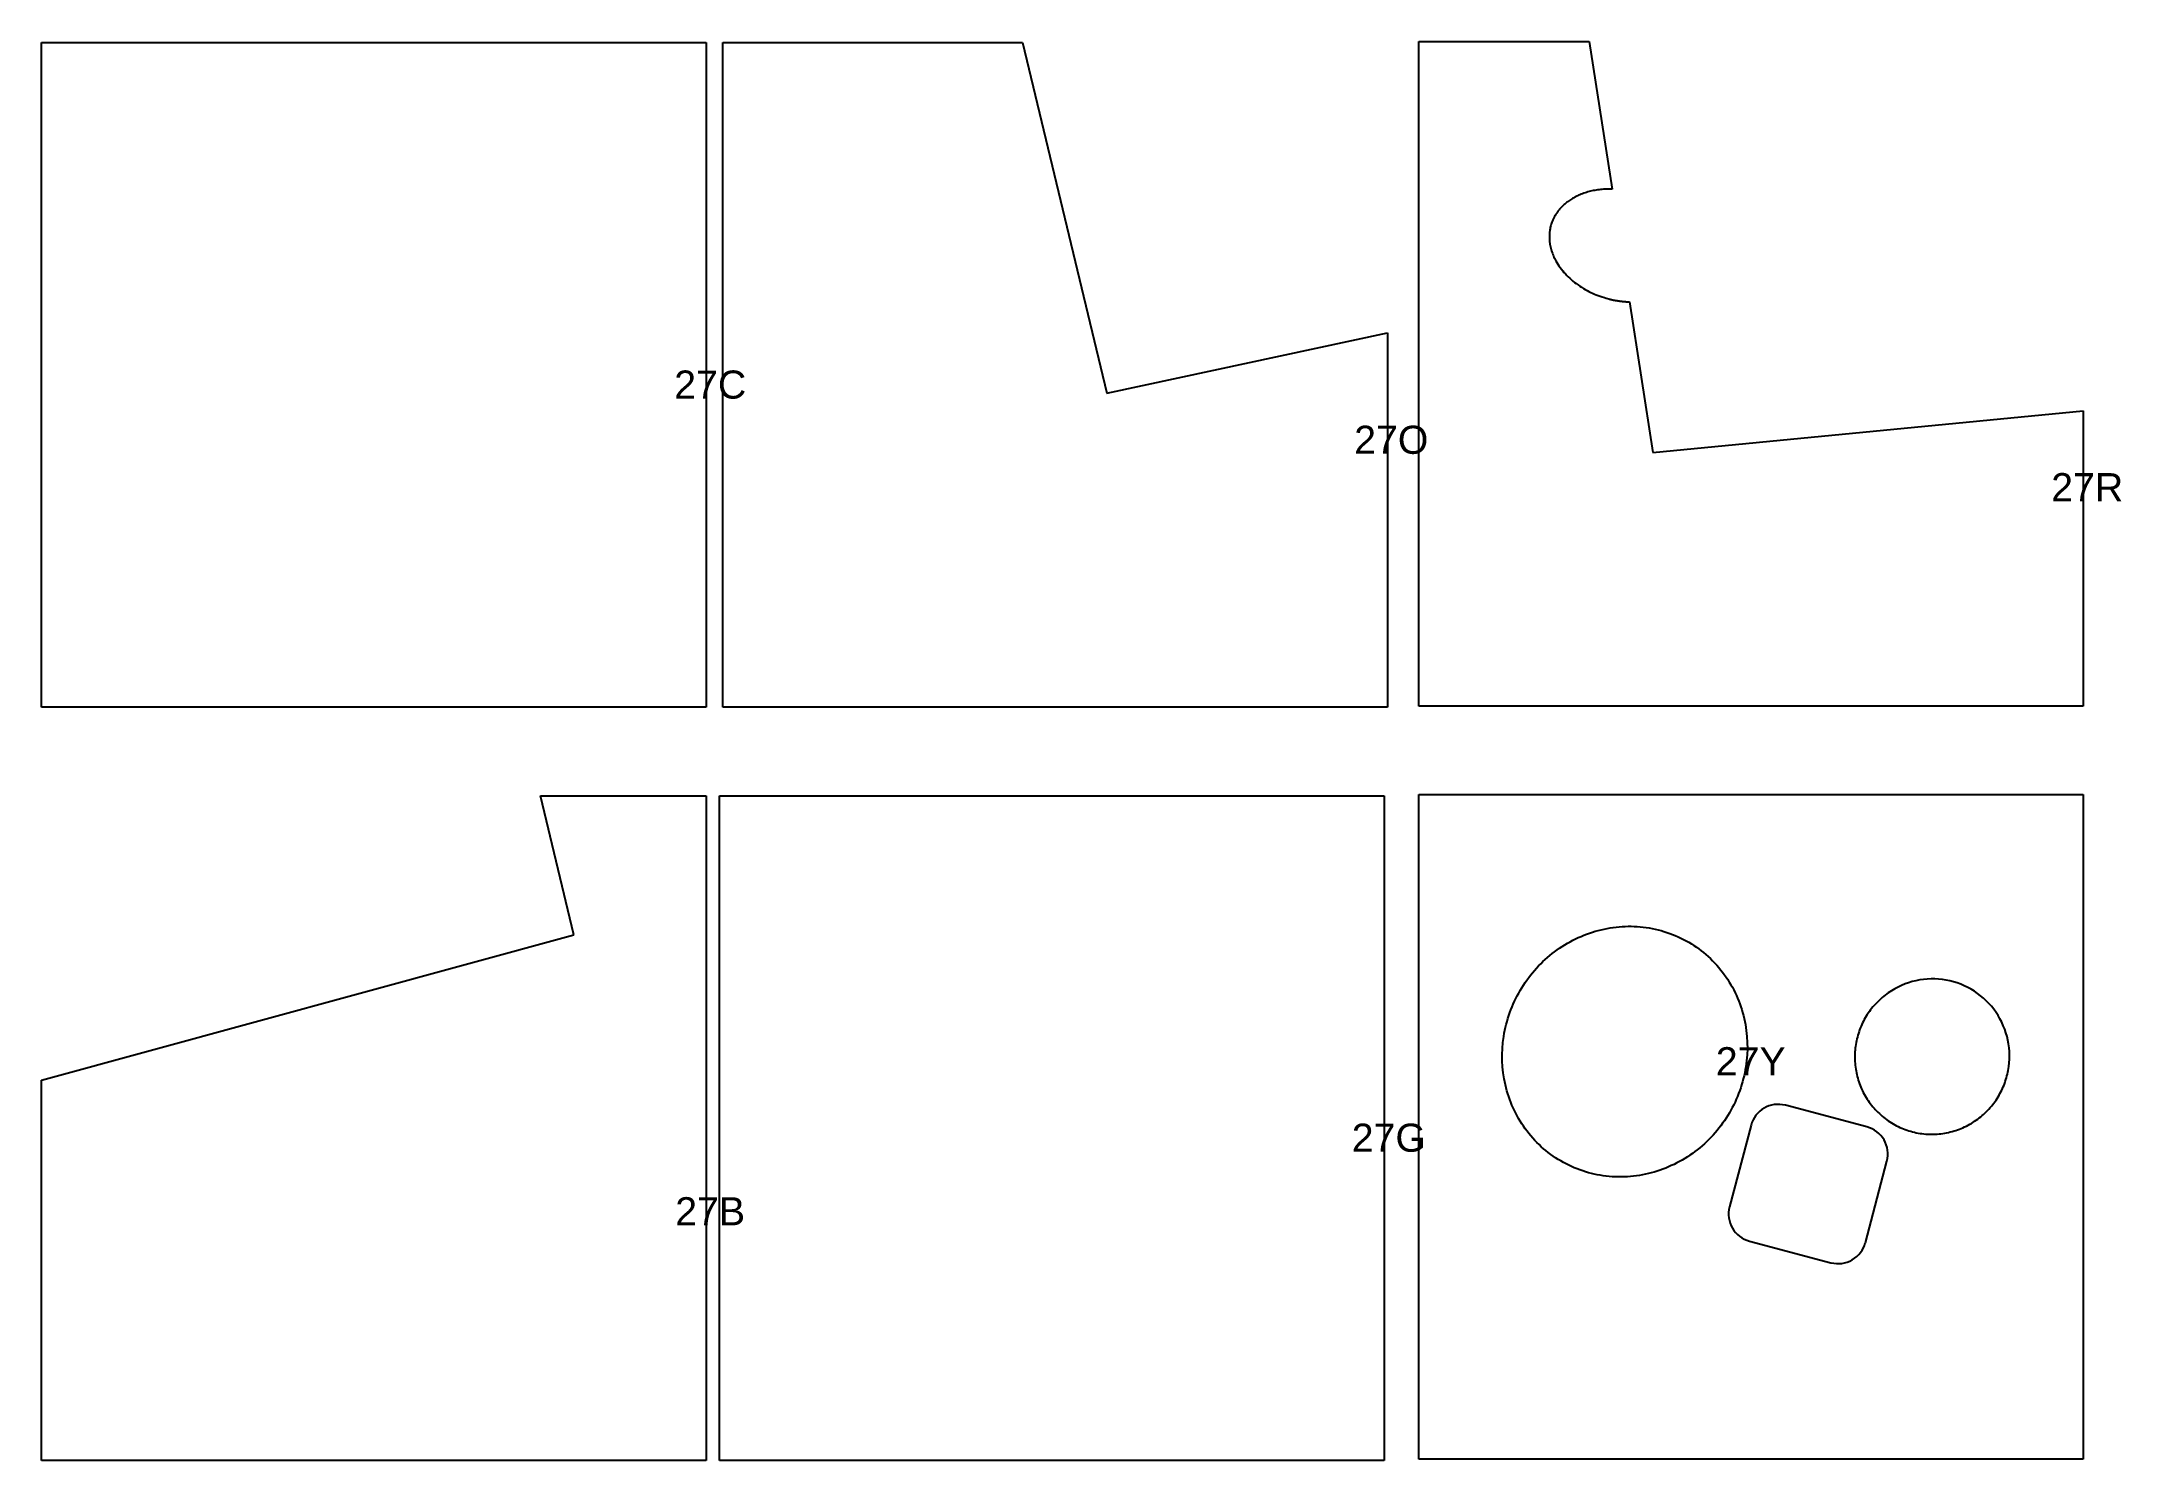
# Model space of a CAD drawing. Header units: millimetres. Extents: x -4 to 70, y 1 to 51.5.
import ezdxf

# ---------------------------------------------------------------- set-up
doc = ezdxf.new("R2010")
doc.units = ezdxf.units.MM
doc.header["$MEASUREMENT"] = 0
doc.layers.add('CUT', color=1, linetype='Continuous')
doc.layers.add('DISPLAY', color=163, linetype='Continuous')

msp = doc.modelspace()

# ---------------------------------------------------------------- linework, layer by layer
at = {"layer": 'CUT'}
for p, q in [((-4.05, 27.823), (-4.05, 51.473)), ((-4.05, 51.473), (19.6, 51.473)), ((19.6, 51.473), (19.6, 27.823)), ((20.189, 51.473), (30.853, 51.473)), ((20.189, 27.823), (20.189, 51.473)), ((30.853, 51.473), (33.863, 39)), ((44.954, 27.857), (44.954, 51.507)), ((44.954, 51.507), (51.025, 51.507)), ((51.025, 51.507), (51.838, 46.262)), ((52.46, 42.248), (53.29, 36.886)), ((33.863, 39), (43.839, 41.143)), ((43.839, 41.143), (43.839, 27.823)), ((53.29, 36.886), (68.604, 38.374)), ((68.604, 38.374), (68.604, 27.857)), ((19.6, 27.823), (-4.05, 27.823)), ((43.839, 27.823), (20.189, 27.823)), ((68.604, 27.857), (44.954, 27.857)), ((14.887, 19.725), (13.702, 24.675)), ((13.702, 24.675), (19.6, 24.675)), ((19.6, 24.675), (19.6, 1.025)), ((20.075, 24.675), (43.725, 24.675)), ((20.075, 1.025), (20.075, 24.675)), ((43.725, 24.675), (43.725, 1.025)), ((44.954, 1.068), (44.954, 24.718)), ((44.954, 24.718), (68.604, 24.718)), ((68.604, 24.718), (68.604, 1.068)), ((-4.05, 14.559), (14.887, 19.725)), ((-4.05, 1.025), (-4.05, 14.559)), ((60.905, 12.894), (58.004, 13.661)), ((56.782, 12.95), (56.015, 10.049)), ((60.849, 8.771), (61.616, 11.672)), ((56.726, 8.827), (59.627, 8.06)), ((19.6, 1.025), (-4.05, 1.025)), ((43.725, 1.025), (20.075, 1.025)), ((68.604, 1.068), (44.954, 1.068))]:
    msp.add_line(p, q, dxfattribs=at)
for centre, start, end in [((57.749, 12.694), 75.18889, 165.18889), ((60.649, 11.927), 345.18889, 75.18889), ((56.982, 9.794), 165.18889, 255.18889), ((59.882, 9.027), 255.18889, 345.18889)]:
    msp.add_arc(centre, 1, start, end, dxfattribs=at)
msp.add_rational_spline([(51.838, 46.262), (50.052, 46.307), (49.664, 44.984), (49.115, 43.113), (51.6, 42.384), (52.026, 42.259), (52.46, 42.248)], [0.897361963773, 0.773455843783, 1, 0.707106781187, 1, 0.933650937404, 0.897361963773], degree=2, knots=[5.068221, 5.068221, 5.068221, 6.283185, 6.283185, 7.853982, 7.853982, 8.209814, 8.209814, 8.209814], dxfattribs=at)
for points, knots in [([(50.01, 11.679), (50.257, 11.534), (50.781, 11.296), (51.624, 11.109), (52.49, 11.097), (53.628, 11.311), (54.938, 11.991), (56.104, 13.334), (56.705, 15.009), (56.658, 16.483), (56.287, 17.581), (55.853, 18.33), (55.277, 18.974), (54.581, 19.485), (53.795, 19.841), (52.952, 20.029), (52.086, 20.041), (50.948, 19.827), (49.639, 19.147), (48.473, 17.803), (47.871, 16.129), (47.919, 14.654), (48.289, 13.557), (48.723, 12.808), (49.299, 12.164), (49.763, 11.823), (50.01, 11.679)], [0, 0, 0, 0, 0.19635, 0.392699, 0.589049, 0.785398, 1.178097, 1.570796, 1.963495, 2.356194, 2.552544, 2.748894, 2.945243, 3.141593, 3.337942, 3.534292, 3.730641, 3.926991, 4.31969, 4.712389, 5.105088, 5.497787, 5.694137, 5.890486, 6.086836, 6.283185, 6.283185, 6.283185, 6.283185]), ([(65.537, 13.901), (65.634, 14.052), (65.8, 14.375), (66.002, 15.072), (65.992, 15.992), (65.559, 17.008), (64.767, 17.779), (63.739, 18.185), (62.634, 18.163), (61.791, 17.792), (61.24, 17.322), (61.014, 17.037), (60.917, 16.886)], [-1.638672, -1.638672, -1.638672, -1.638672, -1.442323, -1.245973, -0.853274, -0.460575, -0.067876, 0.324823, 0.717522, 1.110221, 1.306571, 1.50292, 1.50292, 1.50292, 1.50292]), ([(60.917, 16.886), (60.868, 16.81), (60.777, 16.653), (60.666, 16.41), (60.579, 16.156), (60.495, 15.802), (60.455, 15.357), (60.503, 14.903), (60.593, 14.555), (60.686, 14.301), (60.805, 14.054), (60.947, 13.823), (61.109, 13.608), (61.296, 13.406), (61.5, 13.225), (61.72, 13.067), (61.955, 12.93), (62.289, 12.779), (62.635, 12.68), (62.999, 12.634), (63.27, 12.626), (63.54, 12.645), (63.808, 12.691), (64.071, 12.763), (64.323, 12.859), (64.564, 12.98), (64.795, 13.125), (65.008, 13.29), (65.203, 13.474), (65.382, 13.677), (65.488, 13.825), (65.537, 13.901)], [0, 0, 0, 0, 0.03125, 0.0625, 0.09375, 0.125, 0.1875, 0.25, 0.28125, 0.3125, 0.34375, 0.375, 0.40625, 0.4375, 0.46875, 0.5, 0.53125, 0.5625, 0.625, 0.65625, 0.6875, 0.71875, 0.75, 0.78125, 0.8125, 0.84375, 0.875, 0.90625, 0.9375, 0.96875, 1, 1, 1, 1])]:
    msp.add_open_spline(points, degree=3, knots=knots, dxfattribs=at)

# ---------------------------------------------------------------- texts
at = {"layer": 'DISPLAY', "char_height": 1, "attachment_point": 7, "line_spacing_factor": 0.963855}
for s, insert, width in [('\\fHelvetica;27C', (18.463, 38.79), 3.5241), ('\\fHelvetica;27O', (42.659, 36.826), 3.60843), ('\\fHelvetica;27R', (67.464, 35.153), 3.53012), ('\\fHelvetica;27Y', (55.529, 14.727), 3.49398), ('\\fHelvetica;27G', (42.573, 11.993), 3.55422), ('\\fHelvetica;27B', (18.499, 9.389), 3.45181)]:
    msp.add_mtext(s, dxfattribs=dict(at, insert=insert, width=width))

doc.saveas('drawing.dxf')
